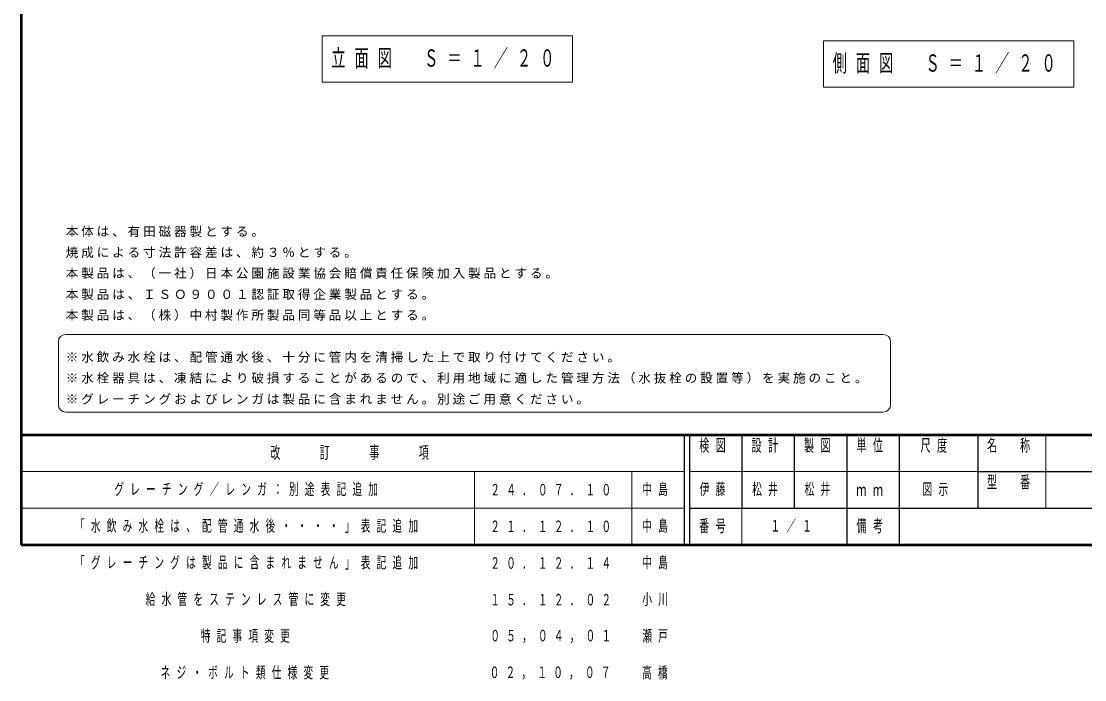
# Model space of a CAD drawing. Units: millimetres on the paper, scale 1:20. Extents: x -365 to 4, y -26 to 257.
# Drawn here: x -365 to -162.1, y -25.8 to 99.9 of the extents above; entities that cross this region are included whole.
import ezdxf

# ---------------------------------------------------------------- set-up
doc = ezdxf.new("R2010")
doc.units = ezdxf.units.MM
doc.layers.add('LY_1', color=7, linetype='Continuous', lineweight=13)
doc.layers.add('LY_3', color=7, linetype='Continuous', lineweight=13)
doc.styles.add('ＭＳ ゴシック', font='')
doc.styles.get('ＭＳ ゴシック').set_extended_font_data('MS Gothic')

msp = doc.modelspace()

# ---------------------------------------------------------------- linework, layer by layer
at = {"layer": 'LY_1'}
for p, q in [((-307.6, 97.124), (-307.6, 88.324)), ((-259.8, 97.124), (-307.6, 97.124)), ((-259.8, 88.324), (-259.8, 97.124)), ((-211.929, 96.166), (-211.929, 87.366)), ((-164.129, 96.166), (-211.929, 96.166)), ((-164.129, 87.366), (-164.129, 96.166)), ((-307.6, 88.324), (-259.8, 88.324)), ((-211.929, 87.366), (-164.129, 87.366)), ((-357.919, 38.738), (-357.919, 26.738)), ((-200.519, 40.138), (-356.519, 40.138)), ((-199.119, 26.738), (-199.119, 38.738)), ((-356.519, 25.338), (-200.519, 25.338))]:
    msp.add_line(p, q, dxfattribs=at)
for centre, start, end in [((-356.519, 38.738), 90, 180), ((-200.519, 38.738), 0, 90), ((-356.519, 26.738), 180, 270), ((-200.519, 26.738), 270, 0)]:
    msp.add_arc(centre, 1.4, start, end, dxfattribs=at)
at = {"layer": 'LY_3', "lineweight": 50}
for p, q in [((-365, 257), (-365, 0)), ((-365, 21), (0, 21)), ((-365, 0), (0, 0))]:
    msp.add_line(p, q, dxfattribs=at)
at = {"layer": 'LY_3', "lineweight": 25}
for p, q in [((-238.5, 21), (-238.5, 0)), ((-237.5, 21), (-237.5, 0)), ((-227.5, 21), (-227.5, 7)), ((-217.5, 21), (-217.5, 7)), ((-207.5, 21), (-207.5, 0)), ((-197.5, 21), (-197.5, 7)), ((-182.5, 21), (-182.5, 7)), ((-182.5, 14), (-70, 14)), ((-237.5, 7), (0, 7)), ((-197.5, 7), (-197.5, 0))]:
    msp.add_line(p, q, dxfattribs=at)
at = {"layer": 'LY_3'}
for p, q in [((-169.5, 21), (-169.5, 7)), ((-365, 14), (-238.5, 14)), ((-278.5, 14), (-278.5, 0)), ((-248.5, 14), (-248.5, 0)), ((-237.5, 14), (-182.5, 14)), ((-365, 7), (-238.5, 7)), ((-227.5, 7), (-227.5, 0))]:
    msp.add_line(p, q, dxfattribs=at)

# ---------------------------------------------------------------- texts
at = {"layer": 'LY_1', "style": 'ＭＳ ゴシック'}
for s, insert, char_height, attachment_point in [('\\T1.64;\\W0.6;立面図\u3000Ｓ＝１／２０', (-283.7, 92.724), 3.299, 5), ('\\T1.64;\\W0.6;側面図\u3000Ｓ＝１／２０', (-188.029, 91.766), 3.299, 5), ('\\T1.23;本体は、有田磁器製とする。', (-356.519, 58.738), 1.76, 7), ('\\T1.23;焼成による寸法許容差は、約３％とする。', (-356.519, 54.738), 1.76, 7), ('\\T1.23;本製品は、（一社）日本公園施設業協会賠償責任保険加入製品とする。', (-356.519, 50.738), 1.76, 7), ('\\T1.23;本製品は、ＩＳＯ９００１認証取得企業製品とする。', (-356.519, 46.738), 1.76, 7), ('\\T1.23;本製品は、（株）中村製作所製品同等品以上とする。', (-356.519, 42.738), 1.76, 7), ('\\T1.23;※水飲み水栓は、配管通水後、十分に管内を清掃した上で取り付けてください。', (-356.519, 34.738), 1.76, 7), ('\\T1.23;※水栓器具は、凍結により破損することがあるので、利用地域に適した管理方法（水抜栓の設置等）を実施のこと。', (-356.519, 30.738), 1.76, 7), ('\\T1.23;※グレーチングおよびレンガは製品に含まれません。別途ご用意ください。', (-356.519, 26.738), 1.76, 7), ('\\T1.64;\\W0.6;グレーチング／レンガ：別途表記追加', (-347.25, 10.5), 2.199, 4), ('\\T1.64;\\W0.6;２４．０７．１０', (-275.5, 10.5), 2.199, 4), ('\\T1.64;\\W0.6;中島', (-246.5, 10.5), 2.199, 4), ('\\T1.64;\\W0.6;伊藤', (-232.5, 10.5), 2.199, 5), ('\\T1.64;\\W0.6;松井', (-222.5, 10.5), 2.199, 5), ('\\T1.64;\\W0.6;松井', (-212.5, 10.5), 2.199, 5), ('\\T1.64;\\W0.6;図示', (-190, 10.5), 2.199, 5), ('\\T1.64;\\W0.6;「水飲み水栓は、配管通水後・・・・」表記追加', (-354.75, 3.5), 2.199, 4), ('\\T1.64;\\W0.6;２１．１２．１０', (-275.5, 3.5), 2.199, 4), ('\\T1.64;\\W0.6;中島', (-246.5, 3.5), 2.199, 4), ('\\T1.64;\\W0.6;１／１', (-217.5, 3.5), 2.199, 5), ('\\T1.64;\\W0.6;「グレーチングは製品に含まれません」表記追加', (-354.75, -3.5), 2.199, 4), ('\\T1.64;\\W0.6;中島', (-246.5, -3.5), 2.199, 4), ('\\T1.64;\\W0.6;２０．１２．１４', (-275.5, -3.5), 2.199, 4), ('\\T1.64;\\W0.6;給水管をステンレス管に変更', (-341.25, -10.5), 2.199, 4), ('\\T1.64;\\W0.6;１５．１２．０２', (-275.5, -10.5), 2.199, 4), ('\\T1.64;\\W0.6;小川', (-246.5, -10.5), 2.199, 4), ('\\T1.64;\\W0.6;特記事項変更', (-330.75, -17.5), 2.199, 4), ('\\T1.64;\\W0.6;０５，０４，０１', (-275.5, -17.5), 2.199, 4), ('\\T1.64;\\W0.6;瀬戸', (-246.5, -17.5), 2.199, 4), ('\\T1.64;\\W0.6;ネジ・ボルト類仕様変更', (-321.75, -24.5), 2.199, 5), ('\\T1.64;\\W0.6;０２，１０，０７', (-263.5, -24.5), 2.199, 5), ('\\T1.64;\\W0.6;高橋', (-243.5, -24.5), 2.199, 5)]:
    msp.add_mtext(s, dxfattribs=dict(at, insert=insert, char_height=char_height, attachment_point=attachment_point))
at = {"layer": 'LY_3', "char_height": 2.346, "style": 'ＭＳ ゴシック'}
for s, insert, attachment_point in [('\\T1.64;\\W0.6;検図', (-232.5, 20.167), 2), ('\\T1.64;\\W0.6;設計', (-222.5, 20.167), 2), ('\\T1.64;\\W0.6;製図', (-212.5, 20.167), 2), ('\\T1.64;\\W0.6;単位', (-202.5, 20.167), 2), ('\\T1.64;\\W0.6;尺度', (-190.25, 20.167), 2), ('\\T1.64;\\W0.6;名\u3000称', (-176, 20.167), 2), ('\\T1.64;\\W0.6;改\u3000\u3000訂\u3000\u3000事\u3000\u3000項', (-301.75, 17.5), 5), ('\\T1.64;\\W0.6;型\u3000番', (-176, 13.167), 2), ('\\T1.64;\\W0.6;ｍｍ', (-202.5, 10.5), 5), ('\\T1.64;\\W0.6;番号', (-232.5, 3.5), 5), ('\\T1.64;\\W0.6;備考', (-202.5, 3.5), 5)]:
    msp.add_mtext(s, dxfattribs=dict(at, insert=insert, attachment_point=attachment_point))

doc.saveas('drawing.dxf')
